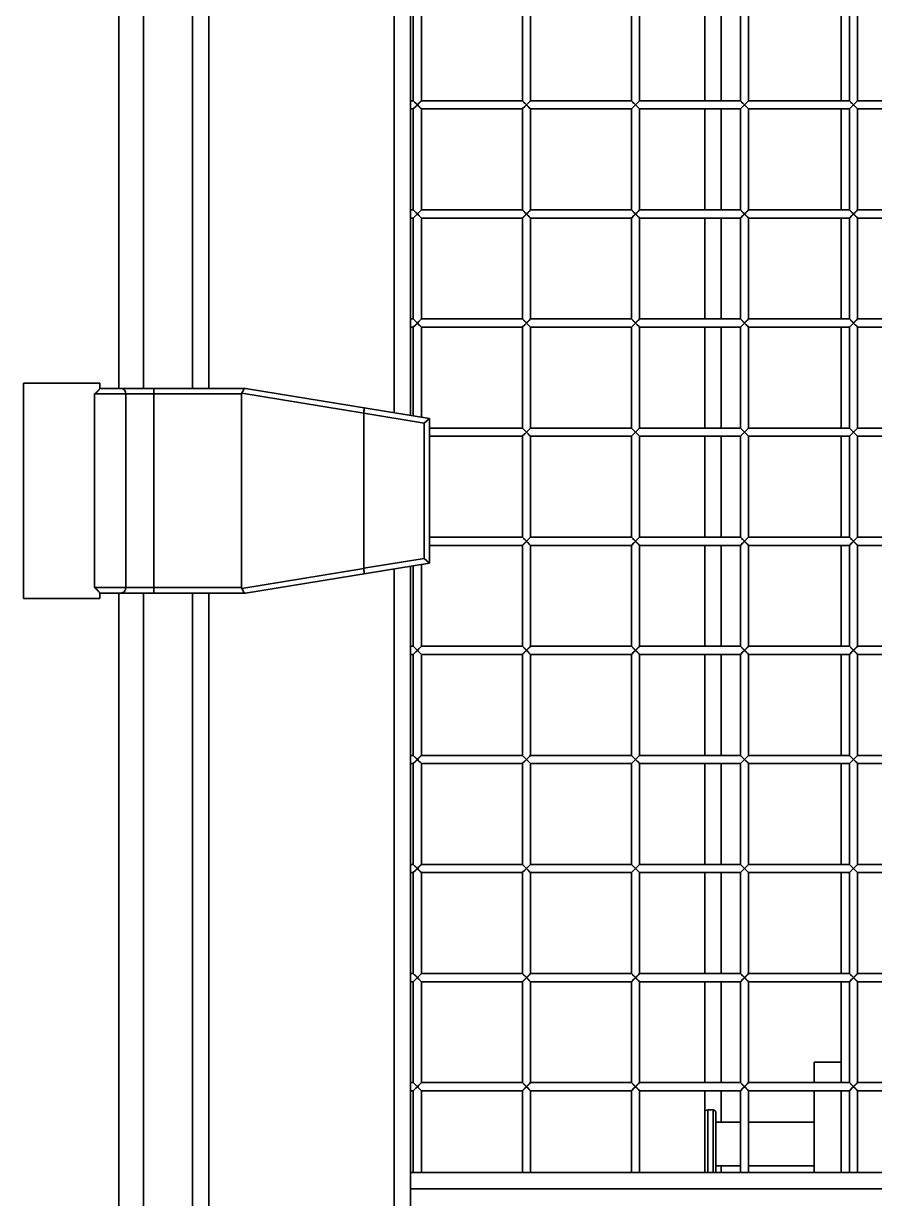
# Model space of a CAD drawing. Header units: millimetres. Extents: x 32496 to 166256, y 3504 to 23939.
# Drawn here: x 146243.2 to 146555.4, y 13585.3 to 14016.2 of the extents above; entities that cross this region are included whole.
import ezdxf

# ---------------------------------------------------------------- set-up
doc = ezdxf.new("R2010")
doc.units = ezdxf.units.MM
doc.layers.get('0').update_dxf_attribs({"lineweight": 35})

# ---------------------------------------------------------------- blocks, each defined once
blk = doc.blocks.new('8-1250')
at = {"linetype": 'Continuous'}
for p, q in [((-2217.13, -33033.17), (-2217.13, -32390.41)), ((-2318.13, -32399.29), (-2318.13, -33024.29)), ((-2309.13, -32399.29), (-2309.13, -33024.29)), ((-2291.13, -33024.29), (-2291.13, -32399.29)), ((-2285.13, -32399.29), (-2285.13, -33024.29)), ((-2211.13, -32408.79), (-2211.13, -33034.31)), ((-2210.13, -32881.79), (-2210.13, -32918.79)), ((-2207.13, -32881.79), (-2207.13, -32918.79)), ((-2170.13, -32881.79), (-2170.13, -32918.79)), ((-2167.13, -32881.79), (-2167.13, -32918.79)), ((-2130.13, -32881.79), (-2130.13, -32918.79)), ((-2127.13, -32881.79), (-2127.13, -32918.79)), ((-2103.13, -32918.79), (-2103.13, -32881.79)), ((-2097.13, -32881.79), (-2097.13, -32918.79)), ((-2090.13, -32881.79), (-2090.13, -32918.79)), ((-2087.13, -32881.79), (-2087.13, -32918.79)), ((-2053.13, -32881.79), (-2053.13, -32918.79)), ((-2050.13, -32881.79), (-2050.13, -32918.79)), ((-2047.13, -32881.79), (-2047.13, -32918.79)), ((-2211.13, -32918.79), (-2210.13, -32918.79)), ((-2210.13, -32921.79), (-2207.13, -32918.79)), ((-2207.13, -32921.79), (-2210.13, -32918.79)), ((-2209.22, -32920.88), (-2208.63, -32920.29)), ((-2207.13, -32918.79), (-2207.56, -32919.22)), ((-2207.13, -32918.79), (-2170.13, -32918.79)), ((-2170.13, -32921.79), (-2167.13, -32918.79)), ((-2167.13, -32921.79), (-2170.13, -32918.79)), ((-2169.22, -32920.88), (-2168.63, -32920.29)), ((-2167.13, -32918.79), (-2167.56, -32919.22)), ((-2167.13, -32918.79), (-2130.13, -32918.79)), ((-2130.13, -32921.79), (-2127.13, -32918.79)), ((-2127.13, -32921.79), (-2130.13, -32918.79)), ((-2129.22, -32920.88), (-2128.63, -32920.29)), ((-2127.13, -32918.79), (-2127.56, -32919.22)), ((-2127.13, -32918.79), (-2090.13, -32918.79)), ((-2090.13, -32921.79), (-2087.13, -32918.79)), ((-2087.13, -32921.79), (-2090.13, -32918.79)), ((-2089.22, -32920.88), (-2088.63, -32920.29)), ((-2087.13, -32918.79), (-2087.56, -32919.22)), ((-2087.13, -32918.79), (-2050.13, -32918.79)), ((-2050.13, -32921.79), (-2047.13, -32918.79)), ((-2047.13, -32921.79), (-2050.13, -32918.79)), ((-2049.22, -32920.88), (-2048.63, -32920.29)), ((-2047.13, -32918.79), (-2047.56, -32919.22)), ((-2047.13, -32918.79), (-2010.13, -32918.79)), ((-2211.13, -32921.79), (-2210.13, -32921.79)), ((-2210.13, -32921.79), (-2210.13, -32958.79)), ((-2210.01, -32921.67), (-2209.22, -32920.88)), ((-2207.13, -32921.79), (-2207.13, -32958.79)), ((-2207.13, -32921.79), (-2170.13, -32921.79)), ((-2170.13, -32921.79), (-2170.13, -32958.79)), ((-2170.01, -32921.67), (-2169.22, -32920.88)), ((-2167.13, -32921.79), (-2167.13, -32958.79)), ((-2167.13, -32921.79), (-2130.13, -32921.79)), ((-2130.13, -32921.79), (-2130.13, -32958.79)), ((-2130.01, -32921.67), (-2129.22, -32920.88)), ((-2127.13, -32921.79), (-2127.13, -32958.79)), ((-2127.13, -32921.79), (-2090.13, -32921.79)), ((-2103.13, -32958.79), (-2103.13, -32921.79)), ((-2097.13, -32921.79), (-2097.13, -32958.79)), ((-2090.13, -32921.79), (-2090.13, -32958.79)), ((-2090.01, -32921.67), (-2089.22, -32920.88)), ((-2087.13, -32921.79), (-2087.13, -32958.79)), ((-2087.13, -32921.79), (-2050.13, -32921.79)), ((-2053.13, -32921.79), (-2053.13, -32958.79)), ((-2050.13, -32921.79), (-2050.13, -32958.79)), ((-2050.01, -32921.67), (-2049.22, -32920.88)), ((-2047.13, -32921.79), (-2047.13, -32958.79)), ((-2047.13, -32921.79), (-2010.13, -32921.79)), ((-2211.13, -32958.79), (-2210.13, -32958.79)), ((-2210.13, -32961.79), (-2207.13, -32958.79)), ((-2207.13, -32961.79), (-2210.13, -32958.79)), ((-2207.13, -32958.79), (-2207.56, -32959.22)), ((-2207.13, -32958.79), (-2170.13, -32958.79)), ((-2170.13, -32961.79), (-2167.13, -32958.79)), ((-2167.13, -32961.79), (-2170.13, -32958.79)), ((-2167.13, -32958.79), (-2167.56, -32959.22)), ((-2167.13, -32958.79), (-2130.13, -32958.79)), ((-2130.13, -32961.79), (-2127.13, -32958.79)), ((-2127.13, -32961.79), (-2130.13, -32958.79)), ((-2127.13, -32958.79), (-2127.56, -32959.22)), ((-2127.13, -32958.79), (-2090.13, -32958.79)), ((-2090.13, -32961.79), (-2087.13, -32958.79)), ((-2087.13, -32961.79), (-2090.13, -32958.79)), ((-2087.13, -32958.79), (-2087.56, -32959.22)), ((-2087.13, -32958.79), (-2050.13, -32958.79)), ((-2050.13, -32961.79), (-2047.13, -32958.79)), ((-2047.13, -32961.79), (-2050.13, -32958.79)), ((-2047.13, -32958.79), (-2047.56, -32959.22)), ((-2047.13, -32958.79), (-2010.13, -32958.79)), ((-2211.13, -32961.79), (-2210.13, -32961.79)), ((-2210.13, -32961.79), (-2210.13, -32998.79)), ((-2210.01, -32961.67), (-2209.22, -32960.88)), ((-2209.22, -32960.88), (-2208.63, -32960.29)), ((-2207.13, -32961.79), (-2207.13, -32998.79)), ((-2207.13, -32961.79), (-2170.13, -32961.79)), ((-2170.13, -32961.79), (-2170.13, -32998.79)), ((-2170.01, -32961.67), (-2169.22, -32960.88)), ((-2169.22, -32960.88), (-2168.63, -32960.29)), ((-2167.13, -32961.79), (-2167.13, -32998.79)), ((-2167.13, -32961.79), (-2130.13, -32961.79)), ((-2130.13, -32961.79), (-2130.13, -32998.79)), ((-2130.01, -32961.67), (-2129.22, -32960.88)), ((-2129.22, -32960.88), (-2128.63, -32960.29)), ((-2127.13, -32961.79), (-2127.13, -32998.79)), ((-2127.13, -32961.79), (-2090.13, -32961.79)), ((-2103.13, -32998.79), (-2103.13, -32961.79)), ((-2097.13, -32961.79), (-2097.13, -32998.79)), ((-2090.13, -32961.79), (-2090.13, -32998.79)), ((-2090.01, -32961.67), (-2089.22, -32960.88)), ((-2089.22, -32960.88), (-2088.63, -32960.29)), ((-2087.13, -32961.79), (-2087.13, -32998.79)), ((-2087.13, -32961.79), (-2050.13, -32961.79)), ((-2053.13, -32961.79), (-2053.13, -32998.79)), ((-2050.13, -32961.79), (-2050.13, -32998.79)), ((-2050.01, -32961.67), (-2049.22, -32960.88)), ((-2049.22, -32960.88), (-2048.63, -32960.29)), ((-2047.13, -32961.79), (-2047.13, -32998.79)), ((-2047.13, -32961.79), (-2010.13, -32961.79)), ((-2211.13, -32998.79), (-2210.13, -32998.79)), ((-2211.13, -33001.79), (-2210.13, -33001.79)), ((-2210.13, -33001.79), (-2207.13, -32998.79)), ((-2207.13, -33001.79), (-2210.13, -32998.79)), ((-2210.13, -33001.79), (-2210.13, -33034.31)), ((-2210.01, -33001.67), (-2209.22, -33000.88)), ((-2209.22, -33000.88), (-2208.63, -33000.29)), ((-2207.13, -32998.79), (-2207.56, -32999.22)), ((-2207.13, -32998.79), (-2170.13, -32998.79)), ((-2207.13, -33001.79), (-2207.13, -33034.8)), ((-2207.13, -33001.79), (-2170.13, -33001.79)), ((-2170.13, -33001.79), (-2167.13, -32998.79)), ((-2167.13, -33001.79), (-2170.13, -32998.79)), ((-2170.13, -33001.79), (-2170.13, -33038.79)), ((-2170.01, -33001.67), (-2169.22, -33000.88)), ((-2169.22, -33000.88), (-2168.63, -33000.29)), ((-2167.13, -32998.79), (-2167.56, -32999.22)), ((-2167.13, -32998.79), (-2130.13, -32998.79)), ((-2167.13, -33001.79), (-2167.13, -33038.79)), ((-2167.13, -33001.79), (-2130.13, -33001.79)), ((-2130.13, -33001.79), (-2127.13, -32998.79)), ((-2127.13, -33001.79), (-2130.13, -32998.79)), ((-2130.13, -33001.79), (-2130.13, -33038.79)), ((-2130.01, -33001.67), (-2129.22, -33000.88)), ((-2129.22, -33000.88), (-2128.63, -33000.29)), ((-2127.13, -32998.79), (-2127.56, -32999.22)), ((-2127.13, -32998.79), (-2090.13, -32998.79)), ((-2127.13, -33001.79), (-2127.13, -33038.79)), ((-2127.13, -33001.79), (-2090.13, -33001.79)), ((-2103.13, -33038.79), (-2103.13, -33001.79)), ((-2097.13, -33001.79), (-2097.13, -33038.79)), ((-2090.13, -33001.79), (-2087.13, -32998.79)), ((-2087.13, -33001.79), (-2090.13, -32998.79)), ((-2090.13, -33001.79), (-2090.13, -33038.79)), ((-2090.01, -33001.67), (-2089.22, -33000.88)), ((-2089.22, -33000.88), (-2088.63, -33000.29)), ((-2087.13, -32998.79), (-2087.56, -32999.22)), ((-2087.13, -32998.79), (-2050.13, -32998.79)), ((-2087.13, -33001.79), (-2087.13, -33038.79)), ((-2087.13, -33001.79), (-2050.13, -33001.79)), ((-2053.13, -33001.79), (-2053.13, -33038.79)), ((-2050.13, -33001.79), (-2047.13, -32998.79)), ((-2047.13, -33001.79), (-2050.13, -32998.79)), ((-2050.13, -33001.79), (-2050.13, -33038.79)), ((-2050.01, -33001.67), (-2049.22, -33000.88)), ((-2049.22, -33000.88), (-2048.63, -33000.29)), ((-2047.13, -32998.79), (-2047.56, -32999.22)), ((-2047.13, -32998.79), (-2010.13, -32998.79)), ((-2047.13, -33001.79), (-2047.13, -33038.79)), ((-2047.13, -33001.79), (-2010.13, -33001.79)), ((-2353.13, -33101.29), (-2353.13, -33022.29)), ((-2325.13, -33022.29), (-2353.13, -33022.29)), ((-2325.13, -33024.29), (-2325.13, -33022.29)), ((-2327.1, -33026.29), (-2327.1, -33097.29)), ((-2273.13, -33026.29), (-2327.1, -33026.29)), ((-2325.13, -33024.29), (-2271.63, -33024.29)), ((-2315.62, -33097.29), (-2315.62, -33026.29)), ((-2305.3, -33024.29), (-2305.3, -33099.29)), ((-2273.13, -33026.29), (-2273.13, -33097.29)), ((-2273.05, -33026.01), (-2228.32, -33033.29)), ((-2271.63, -33024.29), (-2204.13, -33035.29)), ((-2228.33, -33033.37), (-2228.33, -33090.21)), ((-2228.33, -33033.37), (-2206.13, -33036.99)), ((-2204.13, -33035.29), (-2206.13, -33036.99)), ((-2206.13, -33086.59), (-2206.13, -33036.99)), ((-2204.13, -33035.29), (-2204.13, -33088.29)), ((-2204.13, -33038.79), (-2170.13, -33038.79)), ((-2170.13, -33041.79), (-2167.13, -33038.79)), ((-2167.13, -33041.79), (-2170.13, -33038.79)), ((-2170.01, -33041.67), (-2169.22, -33040.88)), ((-2169.22, -33040.88), (-2168.63, -33040.29)), ((-2167.13, -33038.79), (-2167.56, -33039.22)), ((-2167.13, -33038.79), (-2130.13, -33038.79)), ((-2130.13, -33041.79), (-2127.13, -33038.79)), ((-2127.13, -33041.79), (-2130.13, -33038.79)), ((-2130.01, -33041.67), (-2129.22, -33040.88)), ((-2129.22, -33040.88), (-2128.63, -33040.29)), ((-2127.13, -33038.79), (-2127.56, -33039.22)), ((-2127.13, -33038.79), (-2090.13, -33038.79)), ((-2090.13, -33041.79), (-2087.13, -33038.79)), ((-2087.13, -33041.79), (-2090.13, -33038.79)), ((-2090.01, -33041.67), (-2089.22, -33040.88)), ((-2089.22, -33040.88), (-2088.63, -33040.29)), ((-2087.13, -33038.79), (-2087.56, -33039.22)), ((-2087.13, -33038.79), (-2050.13, -33038.79)), ((-2050.13, -33041.79), (-2047.13, -33038.79)), ((-2047.13, -33041.79), (-2050.13, -33038.79)), ((-2050.01, -33041.67), (-2049.22, -33040.88)), ((-2049.22, -33040.88), (-2048.63, -33040.29)), ((-2047.13, -33038.79), (-2047.56, -33039.22)), ((-2047.13, -33038.79), (-2010.13, -33038.79)), ((-2204.13, -33041.79), (-2170.13, -33041.79)), ((-2170.13, -33041.79), (-2170.13, -33078.79)), ((-2167.13, -33041.79), (-2167.13, -33078.79)), ((-2167.13, -33041.79), (-2130.13, -33041.79)), ((-2130.13, -33041.79), (-2130.13, -33078.79)), ((-2127.13, -33041.79), (-2127.13, -33078.79)), ((-2127.13, -33041.79), (-2090.13, -33041.79)), ((-2103.13, -33078.79), (-2103.13, -33041.79)), ((-2097.13, -33041.79), (-2097.13, -33078.79)), ((-2090.13, -33041.79), (-2090.13, -33078.79)), ((-2087.13, -33041.79), (-2087.13, -33078.79)), ((-2087.13, -33041.79), (-2050.13, -33041.79)), ((-2053.13, -33041.79), (-2053.13, -33078.79)), ((-2050.13, -33041.79), (-2050.13, -33078.79)), ((-2047.13, -33041.79), (-2047.13, -33078.79)), ((-2047.13, -33041.79), (-2010.13, -33041.79)), ((-2204.13, -33078.79), (-2170.13, -33078.79)), ((-2170.13, -33081.79), (-2167.13, -33078.79)), ((-2167.13, -33081.79), (-2170.13, -33078.79)), ((-2167.13, -33078.79), (-2167.56, -33079.22)), ((-2167.13, -33078.79), (-2130.13, -33078.79)), ((-2130.13, -33081.79), (-2127.13, -33078.79)), ((-2127.13, -33081.79), (-2130.13, -33078.79)), ((-2127.13, -33078.79), (-2127.56, -33079.22)), ((-2127.13, -33078.79), (-2090.13, -33078.79)), ((-2090.13, -33081.79), (-2087.13, -33078.79)), ((-2087.13, -33081.79), (-2090.13, -33078.79)), ((-2087.13, -33078.79), (-2087.56, -33079.22)), ((-2087.13, -33078.79), (-2050.13, -33078.79)), ((-2050.13, -33081.79), (-2047.13, -33078.79)), ((-2047.13, -33081.79), (-2050.13, -33078.79)), ((-2047.13, -33078.79), (-2047.56, -33079.22)), ((-2047.13, -33078.79), (-2010.13, -33078.79)), ((-2204.13, -33081.79), (-2170.13, -33081.79)), ((-2170.13, -33081.79), (-2170.13, -33118.79)), ((-2170.01, -33081.67), (-2169.22, -33080.88)), ((-2169.22, -33080.88), (-2168.63, -33080.29)), ((-2167.13, -33081.79), (-2167.13, -33118.79)), ((-2167.13, -33081.79), (-2130.13, -33081.79)), ((-2130.13, -33081.79), (-2130.13, -33118.79)), ((-2130.01, -33081.67), (-2129.22, -33080.88)), ((-2129.22, -33080.88), (-2128.63, -33080.29)), ((-2127.13, -33081.79), (-2127.13, -33118.79)), ((-2127.13, -33081.79), (-2090.13, -33081.79)), ((-2103.13, -33118.79), (-2103.13, -33081.79)), ((-2097.13, -33081.79), (-2097.13, -33118.79)), ((-2090.13, -33081.79), (-2090.13, -33118.79)), ((-2090.01, -33081.67), (-2089.22, -33080.88)), ((-2089.22, -33080.88), (-2088.63, -33080.29)), ((-2087.13, -33081.79), (-2087.13, -33118.79)), ((-2087.13, -33081.79), (-2050.13, -33081.79)), ((-2053.13, -33081.79), (-2053.13, -33118.79)), ((-2050.13, -33081.79), (-2050.13, -33118.79)), ((-2050.01, -33081.67), (-2049.22, -33080.88)), ((-2049.22, -33080.88), (-2048.63, -33080.29)), ((-2047.13, -33081.79), (-2047.13, -33118.79)), ((-2047.13, -33081.79), (-2010.13, -33081.79)), ((-2271.63, -33099.29), (-2204.13, -33088.29)), ((-2206.13, -33086.59), (-2228.33, -33090.21)), ((-2207.13, -33088.78), (-2207.13, -33118.79)), ((-2204.13, -33088.29), (-2206.13, -33086.59)), ((-2228.32, -33090.28), (-2273.05, -33097.57)), ((-2217.13, -33733.17), (-2217.13, -33090.41)), ((-2211.13, -33089.43), (-2211.13, -33311.79)), ((-2210.13, -33089.27), (-2210.13, -33118.79)), ((-2327.1, -33097.29), (-2273.13, -33097.29)), ((-2353.13, -33101.29), (-2325.13, -33101.29)), ((-2325.13, -33099.29), (-2325.13, -33101.29)), ((-2325.13, -33099.29), (-2271.63, -33099.29)), ((-2318.13, -33099.29), (-2318.13, -33724.29)), ((-2309.13, -33099.29), (-2309.13, -33724.29)), ((-2291.13, -33724.29), (-2291.13, -33099.29)), ((-2285.13, -33099.29), (-2285.13, -33724.29)), ((-2211.13, -33118.79), (-2210.13, -33118.79)), ((-2210.13, -33121.79), (-2207.13, -33118.79)), ((-2207.13, -33121.79), (-2210.13, -33118.79)), ((-2207.13, -33118.79), (-2170.13, -33118.79)), ((-2170.13, -33121.79), (-2167.13, -33118.79)), ((-2167.13, -33121.79), (-2170.13, -33118.79)), ((-2167.13, -33118.79), (-2167.56, -33119.22)), ((-2167.13, -33118.79), (-2130.13, -33118.79)), ((-2130.13, -33121.79), (-2127.13, -33118.79)), ((-2127.13, -33121.79), (-2130.13, -33118.79)), ((-2127.13, -33118.79), (-2127.56, -33119.22)), ((-2127.13, -33118.79), (-2090.13, -33118.79)), ((-2090.13, -33121.79), (-2087.13, -33118.79)), ((-2087.13, -33121.79), (-2090.13, -33118.79)), ((-2087.13, -33118.79), (-2087.56, -33119.22)), ((-2087.13, -33118.79), (-2050.13, -33118.79)), ((-2050.13, -33121.79), (-2047.13, -33118.79)), ((-2047.13, -33121.79), (-2050.13, -33118.79)), ((-2047.13, -33118.79), (-2047.56, -33119.22)), ((-2047.13, -33118.79), (-2010.13, -33118.79)), ((-2211.13, -33121.79), (-2210.13, -33121.79)), ((-2210.13, -33121.79), (-2210.13, -33158.79)), ((-2210.01, -33121.67), (-2209.22, -33120.88)), ((-2209.22, -33120.88), (-2208.63, -33120.29)), ((-2207.13, -33121.79), (-2207.13, -33158.79)), ((-2207.13, -33121.79), (-2170.13, -33121.79)), ((-2170.13, -33121.79), (-2170.13, -33158.79)), ((-2170.01, -33121.67), (-2169.22, -33120.88)), ((-2169.22, -33120.88), (-2168.05, -33119.71)), ((-2167.56, -33119.22), (-2168.05, -33119.71)), ((-2167.13, -33121.79), (-2167.13, -33158.79)), ((-2167.13, -33121.79), (-2130.13, -33121.79)), ((-2130.13, -33121.79), (-2130.13, -33158.79)), ((-2130.01, -33121.67), (-2129.22, -33120.88)), ((-2129.22, -33120.88), (-2128.63, -33120.29)), ((-2127.13, -33121.79), (-2127.13, -33158.79)), ((-2127.13, -33121.79), (-2090.13, -33121.79)), ((-2103.13, -33158.79), (-2103.13, -33121.79)), ((-2097.13, -33121.79), (-2097.13, -33158.79)), ((-2090.13, -33121.79), (-2090.13, -33158.79)), ((-2090.01, -33121.67), (-2089.22, -33120.88)), ((-2089.22, -33120.88), (-2088.63, -33120.29)), ((-2087.13, -33121.79), (-2087.13, -33158.79)), ((-2087.13, -33121.79), (-2050.13, -33121.79)), ((-2053.13, -33121.79), (-2053.13, -33158.79)), ((-2050.13, -33121.79), (-2050.13, -33158.79)), ((-2050.01, -33121.67), (-2049.22, -33120.88)), ((-2049.22, -33120.88), (-2048.63, -33120.29)), ((-2047.13, -33121.79), (-2047.13, -33158.79)), ((-2047.13, -33121.79), (-2010.13, -33121.79)), ((-2211.13, -33158.79), (-2210.13, -33158.79)), ((-2211.13, -33161.79), (-2210.13, -33161.79)), ((-2210.13, -33161.79), (-2207.13, -33158.79)), ((-2207.13, -33161.79), (-2210.13, -33158.79)), ((-2210.13, -33161.79), (-2210.13, -33198.79)), ((-2210.01, -33161.67), (-2209.22, -33160.88)), ((-2209.22, -33160.88), (-2208.63, -33160.29)), ((-2207.13, -33158.79), (-2170.13, -33158.79)), ((-2207.13, -33161.79), (-2207.13, -33198.79)), ((-2207.13, -33161.79), (-2170.13, -33161.79)), ((-2170.13, -33161.79), (-2167.13, -33158.79)), ((-2167.13, -33161.79), (-2170.13, -33158.79)), ((-2170.13, -33161.79), (-2170.13, -33198.79)), ((-2170.01, -33161.67), (-2169.22, -33160.88)), ((-2169.22, -33160.88), (-2168.63, -33160.29)), ((-2167.13, -33158.79), (-2130.13, -33158.79)), ((-2167.13, -33161.79), (-2167.13, -33198.79)), ((-2167.13, -33161.79), (-2130.13, -33161.79)), ((-2130.13, -33161.79), (-2127.13, -33158.79)), ((-2127.13, -33161.79), (-2130.13, -33158.79)), ((-2130.13, -33161.79), (-2130.13, -33198.79)), ((-2130.01, -33161.67), (-2129.22, -33160.88)), ((-2129.22, -33160.88), (-2128.05, -33159.71)), ((-2127.56, -33159.22), (-2128.05, -33159.71)), ((-2127.13, -33158.79), (-2127.56, -33159.22)), ((-2127.13, -33158.79), (-2090.13, -33158.79)), ((-2127.13, -33161.79), (-2127.13, -33198.79)), ((-2127.13, -33161.79), (-2090.13, -33161.79)), ((-2103.13, -33198.79), (-2103.13, -33161.79)), ((-2097.13, -33161.79), (-2097.13, -33198.79)), ((-2090.13, -33161.79), (-2087.13, -33158.79)), ((-2087.13, -33161.79), (-2090.13, -33158.79)), ((-2090.13, -33161.79), (-2090.13, -33198.79)), ((-2090.01, -33161.67), (-2089.22, -33160.88)), ((-2089.22, -33160.88), (-2088.63, -33160.29)), ((-2087.13, -33158.79), (-2087.56, -33159.22)), ((-2087.13, -33158.79), (-2050.13, -33158.79)), ((-2087.13, -33161.79), (-2087.13, -33198.79)), ((-2087.13, -33161.79), (-2050.13, -33161.79)), ((-2053.13, -33161.79), (-2053.13, -33198.79)), ((-2050.13, -33161.79), (-2047.13, -33158.79)), ((-2047.13, -33161.79), (-2050.13, -33158.79)), ((-2050.13, -33161.79), (-2050.13, -33198.79)), ((-2050.01, -33161.67), (-2049.22, -33160.88)), ((-2049.22, -33160.88), (-2048.63, -33160.29)), ((-2047.13, -33158.79), (-2047.56, -33159.22)), ((-2047.13, -33158.79), (-2010.13, -33158.79)), ((-2047.13, -33161.79), (-2047.13, -33198.79)), ((-2047.13, -33161.79), (-2010.13, -33161.79)), ((-2211.13, -33198.79), (-2210.13, -33198.79)), ((-2210.13, -33201.79), (-2207.13, -33198.79)), ((-2207.13, -33201.79), (-2210.13, -33198.79)), ((-2209.22, -33200.88), (-2208.63, -33200.29)), ((-2207.13, -33198.79), (-2170.13, -33198.79)), ((-2170.13, -33201.79), (-2167.13, -33198.79)), ((-2167.13, -33201.79), (-2170.13, -33198.79)), ((-2169.22, -33200.88), (-2168.63, -33200.29)), ((-2167.13, -33198.79), (-2130.13, -33198.79)), ((-2130.13, -33201.79), (-2127.13, -33198.79)), ((-2127.13, -33201.79), (-2130.13, -33198.79)), ((-2129.22, -33200.88), (-2128.63, -33200.29)), ((-2127.13, -33198.79), (-2090.13, -33198.79)), ((-2090.13, -33201.79), (-2087.13, -33198.79)), ((-2087.13, -33201.79), (-2090.13, -33198.79)), ((-2089.22, -33200.88), (-2088.05, -33199.71)), ((-2087.56, -33199.22), (-2088.05, -33199.71)), ((-2087.13, -33198.79), (-2087.56, -33199.22)), ((-2087.13, -33198.79), (-2050.13, -33198.79)), ((-2050.13, -33201.79), (-2047.13, -33198.79)), ((-2047.13, -33201.79), (-2050.13, -33198.79)), ((-2049.22, -33200.88), (-2048.63, -33200.29)), ((-2047.13, -33198.79), (-2047.56, -33199.22)), ((-2047.13, -33198.79), (-2010.13, -33198.79)), ((-2211.13, -33201.79), (-2210.13, -33201.79)), ((-2210.13, -33201.79), (-2210.13, -33238.79)), ((-2210.01, -33201.67), (-2209.22, -33200.88)), ((-2207.13, -33201.79), (-2207.13, -33238.79)), ((-2207.13, -33201.79), (-2170.13, -33201.79)), ((-2170.13, -33201.79), (-2170.13, -33238.79)), ((-2170.01, -33201.67), (-2169.22, -33200.88)), ((-2167.13, -33201.79), (-2167.13, -33238.79)), ((-2167.13, -33201.79), (-2130.13, -33201.79)), ((-2130.13, -33201.79), (-2130.13, -33238.79)), ((-2130.01, -33201.67), (-2129.22, -33200.88)), ((-2127.13, -33201.79), (-2127.13, -33238.79)), ((-2127.13, -33201.79), (-2090.13, -33201.79)), ((-2103.13, -33238.79), (-2103.13, -33201.79)), ((-2097.13, -33201.79), (-2097.13, -33238.79)), ((-2090.13, -33201.79), (-2090.13, -33238.79)), ((-2090.01, -33201.67), (-2089.22, -33200.88)), ((-2087.13, -33201.79), (-2087.13, -33238.79)), ((-2087.13, -33201.79), (-2050.13, -33201.79)), ((-2053.13, -33201.79), (-2053.13, -33238.79)), ((-2050.13, -33201.79), (-2050.13, -33238.79)), ((-2050.01, -33201.67), (-2049.22, -33200.88)), ((-2047.13, -33201.79), (-2047.13, -33238.79)), ((-2047.13, -33201.79), (-2010.13, -33201.79)), ((-2211.13, -33238.79), (-2210.13, -33238.79)), ((-2210.13, -33241.79), (-2207.13, -33238.79)), ((-2207.13, -33241.79), (-2210.13, -33238.79)), ((-2207.13, -33238.79), (-2170.13, -33238.79)), ((-2170.13, -33241.79), (-2167.13, -33238.79)), ((-2167.13, -33241.79), (-2170.13, -33238.79)), ((-2167.13, -33238.79), (-2130.13, -33238.79)), ((-2130.13, -33241.79), (-2127.13, -33238.79)), ((-2127.13, -33241.79), (-2130.13, -33238.79)), ((-2127.13, -33238.79), (-2090.13, -33238.79)), ((-2090.13, -33241.79), (-2087.13, -33238.79)), ((-2087.13, -33241.79), (-2090.13, -33238.79)), ((-2087.13, -33238.79), (-2050.13, -33238.79)), ((-2050.13, -33241.79), (-2047.13, -33238.79)), ((-2047.13, -33241.79), (-2050.13, -33238.79)), ((-2047.13, -33238.79), (-2047.56, -33239.22)), ((-2047.13, -33238.79), (-2010.13, -33238.79)), ((-2211.13, -33241.79), (-2210.13, -33241.79)), ((-2210.13, -33241.79), (-2210.13, -33278.79)), ((-2210.01, -33241.67), (-2209.22, -33240.88)), ((-2209.22, -33240.88), (-2208.63, -33240.29)), ((-2207.13, -33241.79), (-2207.13, -33278.79)), ((-2207.13, -33241.79), (-2170.13, -33241.79)), ((-2170.13, -33241.79), (-2170.13, -33278.79)), ((-2170.01, -33241.67), (-2169.22, -33240.88)), ((-2169.22, -33240.88), (-2168.63, -33240.29)), ((-2167.13, -33241.79), (-2167.13, -33278.79)), ((-2167.13, -33241.79), (-2130.13, -33241.79)), ((-2130.13, -33241.79), (-2130.13, -33278.79)), ((-2130.01, -33241.67), (-2129.22, -33240.88)), ((-2129.22, -33240.88), (-2128.63, -33240.29)), ((-2127.13, -33241.79), (-2127.13, -33278.79)), ((-2127.13, -33241.79), (-2090.13, -33241.79)), ((-2103.13, -33278.79), (-2103.13, -33241.79)), ((-2097.13, -33241.79), (-2097.13, -33278.79)), ((-2090.13, -33241.79), (-2090.13, -33278.79)), ((-2090.01, -33241.67), (-2089.22, -33240.88)), ((-2089.22, -33240.88), (-2088.63, -33240.29)), ((-2087.13, -33241.79), (-2087.13, -33278.79)), ((-2087.13, -33241.79), (-2050.13, -33241.79)), ((-2053.13, -33241.79), (-2053.13, -33278.79)), ((-2050.13, -33241.79), (-2050.13, -33278.79)), ((-2050.01, -33241.67), (-2049.22, -33240.88)), ((-2047.13, -33241.79), (-2047.13, -33278.79)), ((-2047.13, -33241.79), (-2010.13, -33241.79)), ((-2063.13, -33271.29), (-2063.13, -33278.79)), ((-2063.13, -33271.29), (-2053.13, -33271.29)), ((-2211.13, -33278.79), (-2210.13, -33278.79)), ((-2211.13, -33281.79), (-2210.13, -33281.79)), ((-2210.13, -33281.79), (-2207.13, -33278.79)), ((-2207.13, -33281.79), (-2210.13, -33278.79)), ((-2210.13, -33281.79), (-2210.13, -33311.79)), ((-2210.01, -33281.67), (-2209.22, -33280.88)), ((-2209.22, -33280.88), (-2208.63, -33280.29)), ((-2207.13, -33278.79), (-2170.13, -33278.79)), ((-2207.13, -33281.79), (-2207.13, -33311.79)), ((-2207.13, -33281.79), (-2170.13, -33281.79)), ((-2170.13, -33281.79), (-2167.13, -33278.79)), ((-2167.13, -33281.79), (-2170.13, -33278.79)), ((-2170.13, -33281.79), (-2170.13, -33311.79)), ((-2170.01, -33281.67), (-2169.22, -33280.88)), ((-2169.22, -33280.88), (-2168.63, -33280.29)), ((-2167.13, -33278.79), (-2130.13, -33278.79)), ((-2167.13, -33281.79), (-2167.13, -33311.79)), ((-2167.13, -33281.79), (-2130.13, -33281.79)), ((-2130.13, -33281.79), (-2127.13, -33278.79)), ((-2127.13, -33281.79), (-2130.13, -33278.79)), ((-2130.13, -33281.79), (-2130.13, -33311.79)), ((-2130.01, -33281.67), (-2129.22, -33280.88)), ((-2129.22, -33280.88), (-2128.63, -33280.29)), ((-2127.13, -33278.79), (-2090.13, -33278.79)), ((-2127.13, -33281.79), (-2127.13, -33311.79)), ((-2127.13, -33281.79), (-2090.13, -33281.79)), ((-2103.13, -33311.79), (-2103.13, -33281.79)), ((-2097.13, -33281.79), (-2097.13, -33293.29)), ((-2090.13, -33281.79), (-2087.13, -33278.79)), ((-2087.13, -33281.79), (-2090.13, -33278.79)), ((-2090.13, -33281.79), (-2090.13, -33311.79)), ((-2090.01, -33281.67), (-2089.22, -33280.88)), ((-2089.22, -33280.88), (-2088.63, -33280.29)), ((-2087.13, -33278.79), (-2050.13, -33278.79)), ((-2087.13, -33281.79), (-2087.13, -33311.79)), ((-2087.13, -33281.79), (-2050.13, -33281.79)), ((-2063.13, -33281.79), (-2063.13, -33311.79)), ((-2053.13, -33281.79), (-2053.13, -33311.79)), ((-2050.13, -33281.79), (-2047.13, -33278.79)), ((-2050.13, -33278.79), (-2047.13, -33281.79)), ((-2050.13, -33281.79), (-2050.13, -33311.79)), ((-2050.01, -33281.67), (-2049.22, -33280.88)), ((-2049.22, -33280.88), (-2048.63, -33280.29)), ((-2047.13, -33278.79), (-2010.13, -33278.79)), ((-2047.13, -33281.79), (-2047.13, -33311.79)), ((-2047.13, -33281.79), (-2010.13, -33281.79)), ((-2102.13, -33288.79), (-2102.13, -33311.79)), ((-2100.13, -33288.79), (-2102.13, -33288.79)), ((-2100.13, -33288.79), (-2100.13, -33311.79)), ((-2099.13, -33311.79), (-2099.13, -33289.79)), ((-2090.13, -33293.29), (-2099.13, -33293.29)), ((-2063.13, -33293.29), (-2087.13, -33293.29)), ((-2211.13, -33511.79), (-2211.13, -33311.79)), ((-2211.13, -33311.79), (-1585.13, -33311.79)), ((-2090.13, -33309.29), (-2099.13, -33309.29)), ((-2097.13, -33309.29), (-2097.13, -33311.79)), ((-2063.13, -33309.29), (-2087.13, -33309.29)), ((-1585.13, -33317.79), (-2211.13, -33317.79))]:
    blk.add_line(p, q, dxfattribs=at)
for points in [[(-2208.63, -32920.29), (-2209.21, -32919.7), (-2209.69, -32919.23)], [(-2207.56, -32919.22), (-2208.05, -32919.71), (-2208.63, -32920.29)], [(-2208.63, -32920.29), (-2208.04, -32920.88), (-2207.57, -32921.35), (-2207.13, -32921.79)], [(-2168.63, -32920.29), (-2169.21, -32919.7), (-2169.69, -32919.23)], [(-2167.56, -32919.22), (-2168.05, -32919.71), (-2168.63, -32920.29)], [(-2168.63, -32920.29), (-2168.04, -32920.88), (-2167.57, -32921.35), (-2167.13, -32921.79)], [(-2128.63, -32920.29), (-2129.21, -32919.7), (-2129.69, -32919.23)], [(-2127.56, -32919.22), (-2128.05, -32919.71), (-2128.63, -32920.29)], [(-2128.63, -32920.29), (-2128.04, -32920.88), (-2127.57, -32921.35), (-2127.13, -32921.79)], [(-2088.63, -32920.29), (-2089.21, -32919.7), (-2089.69, -32919.23)], [(-2087.56, -32919.22), (-2088.05, -32919.71), (-2088.63, -32920.29)], [(-2088.63, -32920.29), (-2088.04, -32920.88), (-2087.57, -32921.35), (-2087.13, -32921.79)], [(-2048.63, -32920.29), (-2049.21, -32919.7), (-2049.69, -32919.23)], [(-2047.56, -32919.22), (-2048.05, -32919.71), (-2048.63, -32920.29)], [(-2048.63, -32920.29), (-2048.04, -32920.88), (-2047.57, -32921.35), (-2047.13, -32921.79)], [(-2208.63, -32960.29), (-2209.21, -32959.7), (-2209.69, -32959.23)], [(-2207.56, -32959.22), (-2208.05, -32959.71), (-2208.63, -32960.29)], [(-2168.63, -32960.29), (-2169.21, -32959.7), (-2169.69, -32959.23)], [(-2167.56, -32959.22), (-2168.05, -32959.71), (-2168.63, -32960.29)], [(-2128.63, -32960.29), (-2129.21, -32959.7), (-2129.69, -32959.23)], [(-2127.56, -32959.22), (-2128.05, -32959.71), (-2128.63, -32960.29)], [(-2088.63, -32960.29), (-2089.21, -32959.7), (-2089.69, -32959.23)], [(-2087.56, -32959.22), (-2088.05, -32959.71), (-2088.63, -32960.29)], [(-2048.63, -32960.29), (-2049.21, -32959.7), (-2049.69, -32959.23)], [(-2047.56, -32959.22), (-2048.05, -32959.71), (-2048.63, -32960.29)], [(-2208.63, -32960.29), (-2208.04, -32960.88), (-2207.57, -32961.35), (-2207.13, -32961.79)], [(-2168.63, -32960.29), (-2168.04, -32960.88), (-2167.57, -32961.35), (-2167.13, -32961.79)], [(-2128.63, -32960.29), (-2128.04, -32960.88), (-2127.57, -32961.35), (-2127.13, -32961.79)], [(-2088.63, -32960.29), (-2088.04, -32960.88), (-2087.57, -32961.35), (-2087.13, -32961.79)], [(-2048.63, -32960.29), (-2048.04, -32960.88), (-2047.57, -32961.35), (-2047.13, -32961.79)], [(-2208.63, -33000.29), (-2209.21, -32999.7), (-2209.69, -32999.23)], [(-2207.56, -32999.22), (-2208.05, -32999.71), (-2208.63, -33000.29)], [(-2208.63, -33000.29), (-2208.04, -33000.88), (-2207.57, -33001.35), (-2207.13, -33001.79)], [(-2168.63, -33000.29), (-2169.21, -32999.7), (-2169.69, -32999.23)], [(-2167.56, -32999.22), (-2168.05, -32999.71), (-2168.63, -33000.29)], [(-2168.63, -33000.29), (-2168.04, -33000.88), (-2167.57, -33001.35), (-2167.13, -33001.79)], [(-2128.63, -33000.29), (-2129.21, -32999.7), (-2129.69, -32999.23)], [(-2127.56, -32999.22), (-2128.05, -32999.71), (-2128.63, -33000.29)], [(-2128.63, -33000.29), (-2128.04, -33000.88), (-2127.57, -33001.35), (-2127.13, -33001.79)], [(-2088.63, -33000.29), (-2089.21, -32999.7), (-2089.69, -32999.23)], [(-2087.56, -32999.22), (-2088.05, -32999.71), (-2088.63, -33000.29)], [(-2088.63, -33000.29), (-2088.04, -33000.88), (-2087.57, -33001.35), (-2087.13, -33001.79)], [(-2048.63, -33000.29), (-2049.21, -32999.7), (-2049.69, -32999.23)], [(-2047.56, -32999.22), (-2048.05, -32999.71), (-2048.63, -33000.29)], [(-2048.63, -33000.29), (-2048.04, -33000.88), (-2047.57, -33001.35), (-2047.13, -33001.79)], [(-2168.63, -33040.29), (-2169.21, -33039.7), (-2169.69, -33039.23)], [(-2167.56, -33039.22), (-2168.05, -33039.71), (-2168.63, -33040.29)], [(-2168.63, -33040.29), (-2168.04, -33040.88), (-2167.57, -33041.35), (-2167.13, -33041.79)], [(-2128.63, -33040.29), (-2129.21, -33039.7), (-2129.69, -33039.23)], [(-2127.56, -33039.22), (-2128.05, -33039.71), (-2128.63, -33040.29)], [(-2128.63, -33040.29), (-2128.04, -33040.88), (-2127.57, -33041.35), (-2127.13, -33041.79)], [(-2088.63, -33040.29), (-2089.21, -33039.7), (-2089.69, -33039.23)], [(-2087.56, -33039.22), (-2088.05, -33039.71), (-2088.63, -33040.29)], [(-2088.63, -33040.29), (-2088.04, -33040.88), (-2087.57, -33041.35), (-2087.13, -33041.79)], [(-2048.63, -33040.29), (-2049.21, -33039.7), (-2049.69, -33039.23)], [(-2047.56, -33039.22), (-2048.05, -33039.71), (-2048.63, -33040.29)], [(-2048.63, -33040.29), (-2048.04, -33040.88), (-2047.57, -33041.35), (-2047.13, -33041.79)], [(-2168.63, -33080.29), (-2169.21, -33079.7), (-2169.69, -33079.23)], [(-2167.56, -33079.22), (-2168.05, -33079.71), (-2168.63, -33080.29)], [(-2128.63, -33080.29), (-2129.21, -33079.7), (-2129.69, -33079.23)], [(-2127.56, -33079.22), (-2128.05, -33079.71), (-2128.63, -33080.29)], [(-2088.63, -33080.29), (-2089.21, -33079.7), (-2089.69, -33079.23)], [(-2087.56, -33079.22), (-2088.05, -33079.71), (-2088.63, -33080.29)], [(-2048.63, -33080.29), (-2049.21, -33079.7), (-2049.69, -33079.23)], [(-2047.56, -33079.22), (-2048.05, -33079.71), (-2048.63, -33080.29)], [(-2168.63, -33080.29), (-2168.04, -33080.88), (-2167.57, -33081.35), (-2167.13, -33081.79)], [(-2128.63, -33080.29), (-2128.04, -33080.88), (-2127.57, -33081.35), (-2127.13, -33081.79)], [(-2088.63, -33080.29), (-2088.04, -33080.88), (-2087.57, -33081.35), (-2087.13, -33081.79)], [(-2048.63, -33080.29), (-2048.04, -33080.88), (-2047.57, -33081.35), (-2047.13, -33081.79)], [(-2207.24, -33118.9), (-2207.56, -33119.22), (-2208.05, -33119.71), (-2208.63, -33120.29)], [(-2208.63, -33120.29), (-2209.21, -33119.7), (-2209.69, -33119.23)], [(-2208.63, -33120.29), (-2208.04, -33120.88), (-2207.57, -33121.35), (-2207.13, -33121.79)], [(-2168.63, -33120.29), (-2169.21, -33119.7), (-2169.69, -33119.23)], [(-2168.63, -33120.29), (-2168.04, -33120.88), (-2167.57, -33121.35), (-2167.13, -33121.79)], [(-2128.63, -33120.29), (-2129.21, -33119.7), (-2129.69, -33119.23)], [(-2127.56, -33119.22), (-2128.05, -33119.71), (-2128.63, -33120.29)], [(-2128.63, -33120.29), (-2128.04, -33120.88), (-2127.57, -33121.35), (-2127.13, -33121.79)], [(-2088.63, -33120.29), (-2089.21, -33119.7), (-2089.69, -33119.23)], [(-2087.56, -33119.22), (-2088.05, -33119.71), (-2088.63, -33120.29)], [(-2088.63, -33120.29), (-2088.04, -33120.88), (-2087.57, -33121.35), (-2087.13, -33121.79)], [(-2048.63, -33120.29), (-2049.21, -33119.7), (-2049.69, -33119.23)], [(-2047.56, -33119.22), (-2048.05, -33119.71), (-2048.63, -33120.29)], [(-2048.63, -33120.29), (-2048.04, -33120.88), (-2047.57, -33121.35), (-2047.13, -33121.79)], [(-2208.63, -33160.29), (-2209.21, -33159.7), (-2209.69, -33159.23)], [(-2207.24, -33158.9), (-2207.56, -33159.22), (-2208.05, -33159.71), (-2208.63, -33160.29)], [(-2208.63, -33160.29), (-2208.04, -33160.88), (-2207.57, -33161.35), (-2207.13, -33161.79)], [(-2168.63, -33160.29), (-2169.21, -33159.7), (-2169.69, -33159.23)], [(-2167.24, -33158.9), (-2167.56, -33159.22), (-2168.05, -33159.71), (-2168.63, -33160.29)], [(-2168.63, -33160.29), (-2168.04, -33160.88), (-2167.57, -33161.35), (-2167.13, -33161.79)], [(-2128.63, -33160.29), (-2129.21, -33159.7), (-2129.69, -33159.23)], [(-2128.63, -33160.29), (-2128.04, -33160.88), (-2127.57, -33161.35), (-2127.13, -33161.79)], [(-2088.63, -33160.29), (-2089.21, -33159.7), (-2089.69, -33159.23)], [(-2087.56, -33159.22), (-2088.05, -33159.71), (-2088.63, -33160.29)], [(-2088.63, -33160.29), (-2088.04, -33160.88), (-2087.57, -33161.35), (-2087.13, -33161.79)], [(-2048.63, -33160.29), (-2049.21, -33159.7), (-2049.69, -33159.23)], [(-2047.56, -33159.22), (-2048.05, -33159.71), (-2048.63, -33160.29)], [(-2048.63, -33160.29), (-2048.04, -33160.88), (-2047.57, -33161.35), (-2047.13, -33161.79)], [(-2208.63, -33200.29), (-2209.21, -33199.7), (-2209.69, -33199.23)], [(-2207.24, -33198.9), (-2207.56, -33199.22), (-2208.05, -33199.71), (-2208.63, -33200.29)], [(-2208.63, -33200.29), (-2208.04, -33200.88), (-2207.57, -33201.35), (-2207.13, -33201.79)], [(-2168.63, -33200.29), (-2169.21, -33199.7), (-2169.69, -33199.23)], [(-2167.24, -33198.9), (-2167.56, -33199.22), (-2168.05, -33199.71), (-2168.63, -33200.29)], [(-2168.63, -33200.29), (-2168.04, -33200.88), (-2167.57, -33201.35), (-2167.13, -33201.79)], [(-2128.63, -33200.29), (-2129.21, -33199.7), (-2129.69, -33199.23)], [(-2127.24, -33198.9), (-2127.56, -33199.22), (-2128.05, -33199.71), (-2128.63, -33200.29)], [(-2128.63, -33200.29), (-2128.04, -33200.88), (-2127.57, -33201.35), (-2127.13, -33201.79)], [(-2088.63, -33200.29), (-2089.21, -33199.7), (-2089.69, -33199.23)], [(-2088.63, -33200.29), (-2088.04, -33200.88), (-2087.57, -33201.35), (-2087.13, -33201.79)], [(-2048.63, -33200.29), (-2049.21, -33199.7), (-2049.69, -33199.23)], [(-2047.56, -33199.22), (-2048.05, -33199.71), (-2048.63, -33200.29)], [(-2048.63, -33200.29), (-2048.04, -33200.88), (-2047.57, -33201.35), (-2047.13, -33201.79)], [(-2208.63, -33240.29), (-2209.21, -33239.7), (-2209.69, -33239.23)], [(-2207.24, -33238.9), (-2207.56, -33239.22), (-2208.05, -33239.71), (-2208.63, -33240.29)], [(-2168.63, -33240.29), (-2169.21, -33239.7), (-2169.69, -33239.23)], [(-2167.24, -33238.9), (-2167.56, -33239.22), (-2168.05, -33239.71), (-2168.63, -33240.29)], [(-2128.63, -33240.29), (-2129.21, -33239.7), (-2129.69, -33239.23)], [(-2127.24, -33238.9), (-2127.56, -33239.22), (-2128.05, -33239.71), (-2128.63, -33240.29)], [(-2088.63, -33240.29), (-2089.21, -33239.7), (-2089.69, -33239.23)], [(-2087.24, -33238.9), (-2087.56, -33239.22), (-2088.05, -33239.71), (-2088.63, -33240.29)], [(-2048.63, -33240.29), (-2049.21, -33239.7), (-2049.69, -33239.23)], [(-2047.56, -33239.22), (-2048.05, -33239.71), (-2049.22, -33240.88)], [(-2208.63, -33240.29), (-2208.04, -33240.88), (-2207.57, -33241.35), (-2207.13, -33241.79)], [(-2168.63, -33240.29), (-2168.04, -33240.88), (-2167.57, -33241.35), (-2167.13, -33241.79)], [(-2128.63, -33240.29), (-2128.04, -33240.88), (-2127.57, -33241.35), (-2127.13, -33241.79)], [(-2088.63, -33240.29), (-2088.04, -33240.88), (-2087.57, -33241.35), (-2087.13, -33241.79)], [(-2048.63, -33240.29), (-2048.04, -33240.88), (-2047.57, -33241.35), (-2047.13, -33241.79)], [(-2208.63, -33280.29), (-2209.21, -33279.7), (-2209.69, -33279.23)], [(-2207.24, -33278.9), (-2207.56, -33279.22), (-2208.05, -33279.71), (-2208.63, -33280.29)], [(-2208.63, -33280.29), (-2208.04, -33280.88), (-2207.57, -33281.35), (-2207.13, -33281.79)], [(-2168.63, -33280.29), (-2169.21, -33279.7), (-2169.69, -33279.23)], [(-2167.24, -33278.9), (-2167.56, -33279.22), (-2168.05, -33279.71), (-2168.63, -33280.29)], [(-2168.63, -33280.29), (-2168.04, -33280.88), (-2167.57, -33281.35), (-2167.13, -33281.79)], [(-2128.63, -33280.29), (-2129.21, -33279.7), (-2129.69, -33279.23)], [(-2127.24, -33278.9), (-2127.56, -33279.22), (-2128.05, -33279.71), (-2128.63, -33280.29)], [(-2128.63, -33280.29), (-2128.04, -33280.88), (-2127.57, -33281.35), (-2127.13, -33281.79)], [(-2088.63, -33280.29), (-2089.21, -33279.7), (-2089.69, -33279.23)], [(-2087.24, -33278.9), (-2087.56, -33279.22), (-2088.05, -33279.71), (-2088.63, -33280.29)], [(-2088.63, -33280.29), (-2088.04, -33280.88), (-2087.57, -33281.35), (-2087.13, -33281.79)], [(-2048.63, -33280.29), (-2049.21, -33279.7), (-2049.69, -33279.23)], [(-2047.24, -33278.9), (-2047.56, -33279.22), (-2048.05, -33279.71), (-2048.63, -33280.29)], [(-2048.63, -33280.29), (-2048.04, -33280.88), (-2047.57, -33281.35), (-2047.13, -33281.79)]]:
    blk.add_lwpolyline(points, dxfattribs=at)
for centre, start, end in [((-2102.13, -33289.79), 90, 135), ((-2100.13, -33289.79), 0, 90)]:
    blk.add_arc(centre, 1, start, end, dxfattribs=at)
for centre, major_axis, ratio, start_param, end_param in [((-2264.98, -33026.29), (8.15, 0), 0.245536, 2.999882, 3.141593), ((-2220.18, -33034.7), (8.14, -1.41), 0.241938, -3.138028, -3.099665), ((-2220.18, -33088.88), (8.14, 1.41), 0.241938, 3.099665, 3.138028), ((-2264.98, -33097.29), (8.15, 0), 0.245536, -3.141593, -2.999882)]:
    blk.add_ellipse(centre, major_axis=major_axis, ratio=ratio, start_param=start_param, end_param=end_param, dxfattribs=at)
for points, knots in [([(-2327.1, -33026.29), (-2326.95, -33026.18), (-2326.66, -33025.96), (-2326.27, -33025.62), (-2325.94, -33025.3), (-2325.66, -33025.01), (-2325.47, -33024.78), (-2325.34, -33024.61), (-2325.27, -33024.51), (-2325.21, -33024.43), (-2325.17, -33024.37), (-2325.15, -33024.33), (-2325.14, -33024.31), (-2325.13, -33024.3), (-2325.13, -33024.29), (-2325.13, -33024.29)], [0, 0, 0, 0, 0.198275, 0.380694, 0.545565, 0.690776, 0.813479, 0.865244, 0.909841, 0.946555, 0.974535, 0.984937, 0.992762, 0.997839, 1, 1, 1, 1]), ([(-2315.62, -33026.29), (-2315.62, -33026.03), (-2315.7, -33025.52), (-2316.07, -33024.86), (-2316.64, -33024.4), (-2317.11, -33024.29), (-2317.34, -33024.29)], [0, 0, 0, 0, 0.267215, 0.524636, 0.767656, 1, 1, 1, 1]), ([(-2271.77, -33024.29), (-2271.84, -33024.29), (-2271.98, -33024.3), (-2272.17, -33024.4), (-2272.32, -33024.56), (-2272.5, -33024.88), (-2272.72, -33025.38), (-2272.92, -33025.79), (-2273.05, -33026.01)], [0, 0, 0, 0, 0.095491, 0.181572, 0.27513, 0.386659, 0.667027, 1, 1, 1, 1]), ([(-2228.25, -33031.36), (-2228.23, -33031.36), (-2228.21, -33031.4), (-2228.19, -33031.45), (-2228.18, -33031.55), (-2228.17, -33031.71), (-2228.17, -33032.06), (-2228.22, -33032.6), (-2228.28, -33033.05), (-2228.32, -33033.29)], [0, 0, 0, 0, 0.029584, 0.055175, 0.088913, 0.180604, 0.302705, 0.62104, 1, 1, 1, 1]), ([(-2228.25, -33092.22), (-2228.23, -33092.22), (-2228.21, -33092.18), (-2228.19, -33092.12), (-2228.18, -33092.03), (-2228.17, -33091.86), (-2228.17, -33091.52), (-2228.22, -33090.98), (-2228.28, -33090.53), (-2228.32, -33090.28)], [0, 0, 0, 0, 0.029584, 0.055174, 0.088913, 0.180604, 0.302705, 0.62104, 1, 1, 1, 1]), ([(-2325.13, -33099.29), (-2325.13, -33099.29), (-2325.13, -33099.28), (-2325.14, -33099.27), (-2325.15, -33099.25), (-2325.17, -33099.21), (-2325.21, -33099.15), (-2325.27, -33099.07), (-2325.34, -33098.97), (-2325.47, -33098.8), (-2325.66, -33098.57), (-2325.94, -33098.28), (-2326.27, -33097.96), (-2326.66, -33097.62), (-2326.95, -33097.4), (-2327.1, -33097.29)], [0, 0, 0, 0, 0.002161, 0.007238, 0.015063, 0.025465, 0.053445, 0.090159, 0.134756, 0.186521, 0.309224, 0.454435, 0.619306, 0.801725, 1, 1, 1, 1]), ([(-2317.34, -33099.29), (-2317.11, -33099.29), (-2316.64, -33099.18), (-2316.07, -33098.72), (-2315.7, -33098.06), (-2315.62, -33097.55), (-2315.62, -33097.29)], [0, 0, 0, 0, 0.232344, 0.475364, 0.732785, 1, 1, 1, 1]), ([(-2273.05, -33097.57), (-2272.92, -33097.79), (-2272.72, -33098.2), (-2272.5, -33098.7), (-2272.32, -33099.01), (-2272.17, -33099.18), (-2271.98, -33099.28), (-2271.84, -33099.29), (-2271.77, -33099.29)], [0, 0, 0, 0, 0.332942, 0.613322, 0.724857, 0.81841, 0.904497, 1, 1, 1, 1])]:
    blk.add_open_spline(points, degree=3, knots=knots, dxfattribs=at)

msp = doc.modelspace()

# ---------------------------------------------------------------- block references
at = {"color": 6}
msp.add_blockref('8-1250', (148596.331, 46906.597), dxfattribs=at)

doc.saveas('drawing.dxf')
